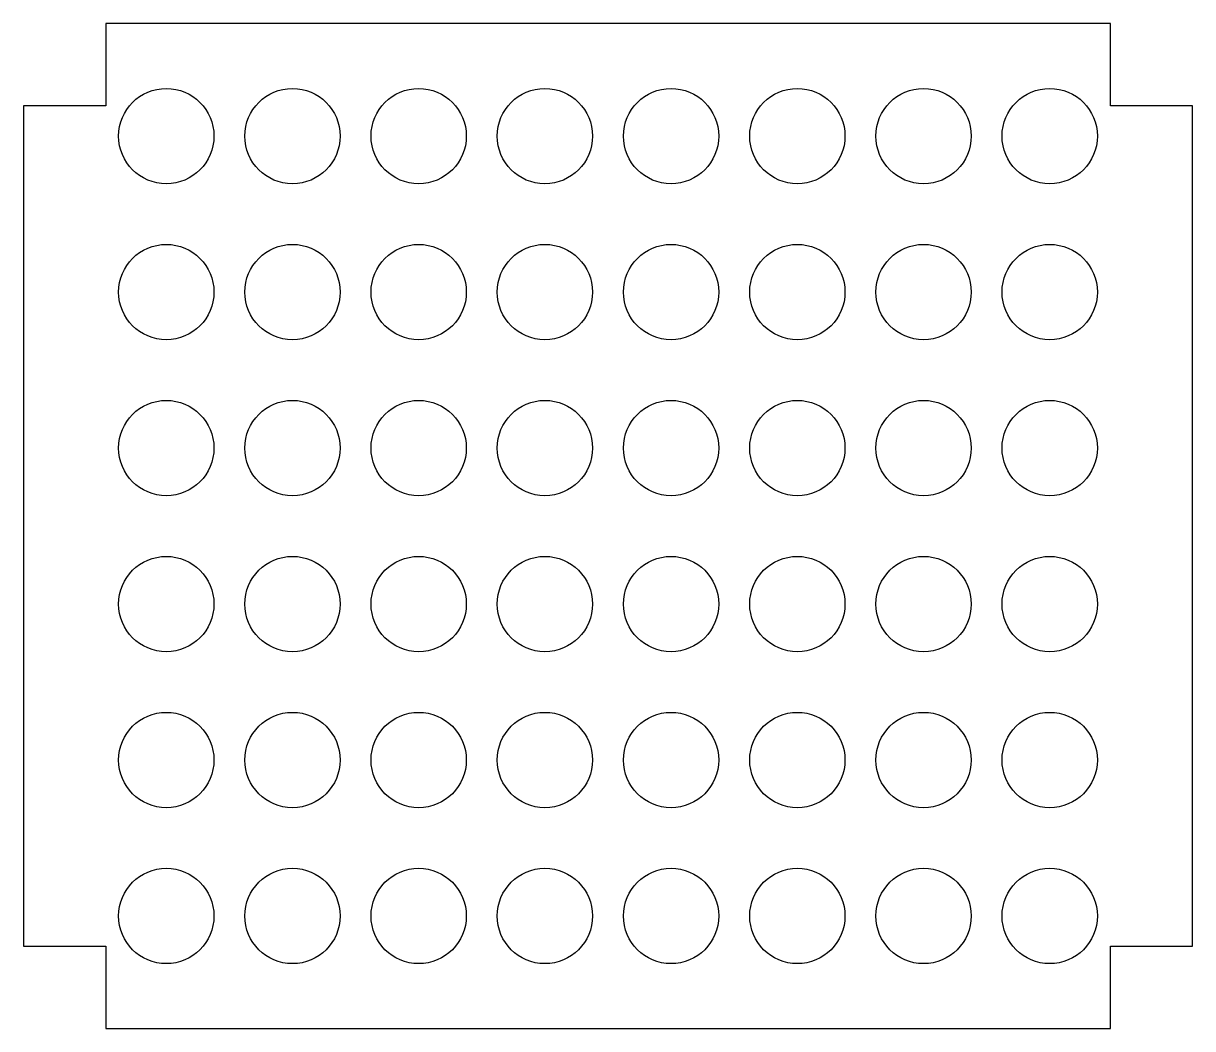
# Model space of a CAD drawing. Header units: inches. Extents: x 5.6 to 19.1, y 1.4 to 13.
import ezdxf

# ---------------------------------------------------------------- set-up
doc = ezdxf.new("R2010")
doc.units = ezdxf.units.IN
doc.header["$MEASUREMENT"] = 0

msp = doc.modelspace()

# ---------------------------------------------------------------- linework, layer by layer
at = {"color": 4}
for p, q in [((18.168, 12.955), (6.568, 12.955)), ((6.568, 12.955), (6.568, 12.005)), ((18.168, 12.005), (18.168, 12.955)), ((5.618, 12.005), (5.618, 2.305)), ((6.568, 12.005), (5.618, 12.005)), ((19.118, 12.005), (18.168, 12.005)), ((19.118, 2.305), (19.118, 12.005)), ((5.618, 2.305), (6.568, 2.305)), ((6.568, 2.305), (6.568, 1.355)), ((18.168, 1.355), (18.168, 2.305)), ((18.168, 2.305), (19.118, 2.305)), ((6.568, 1.355), (18.168, 1.355))]:
    msp.add_line(p, q, dxfattribs=at)
for centre in [(7.268, 11.655), (8.725, 11.655), (10.182, 11.655), (11.639, 11.655), (13.096, 11.655), (14.554, 11.655), (16.011, 11.655), (17.468, 11.655), (7.268, 9.855), (8.725, 9.855), (10.182, 9.855), (11.639, 9.855), (13.096, 9.855), (14.554, 9.855), (16.011, 9.855), (17.468, 9.855), (7.268, 8.055), (8.725, 8.055), (10.182, 8.055), (11.639, 8.055), (13.096, 8.055), (14.554, 8.055), (16.011, 8.055), (17.468, 8.055), (7.268, 6.255), (8.725, 6.255), (10.182, 6.255), (11.639, 6.255), (13.096, 6.255), (14.554, 6.255), (16.011, 6.255), (17.468, 6.255), (7.268, 4.455), (8.725, 4.455), (10.182, 4.455), (11.639, 4.455), (13.096, 4.455), (14.554, 4.455), (16.011, 4.455), (17.468, 4.455), (7.268, 2.655), (8.725, 2.655), (10.182, 2.655), (11.639, 2.655), (13.096, 2.655), (14.554, 2.655), (16.011, 2.655), (17.468, 2.655)]:
    msp.add_circle(centre, 0.55, dxfattribs=at)

doc.saveas('drawing.dxf')
